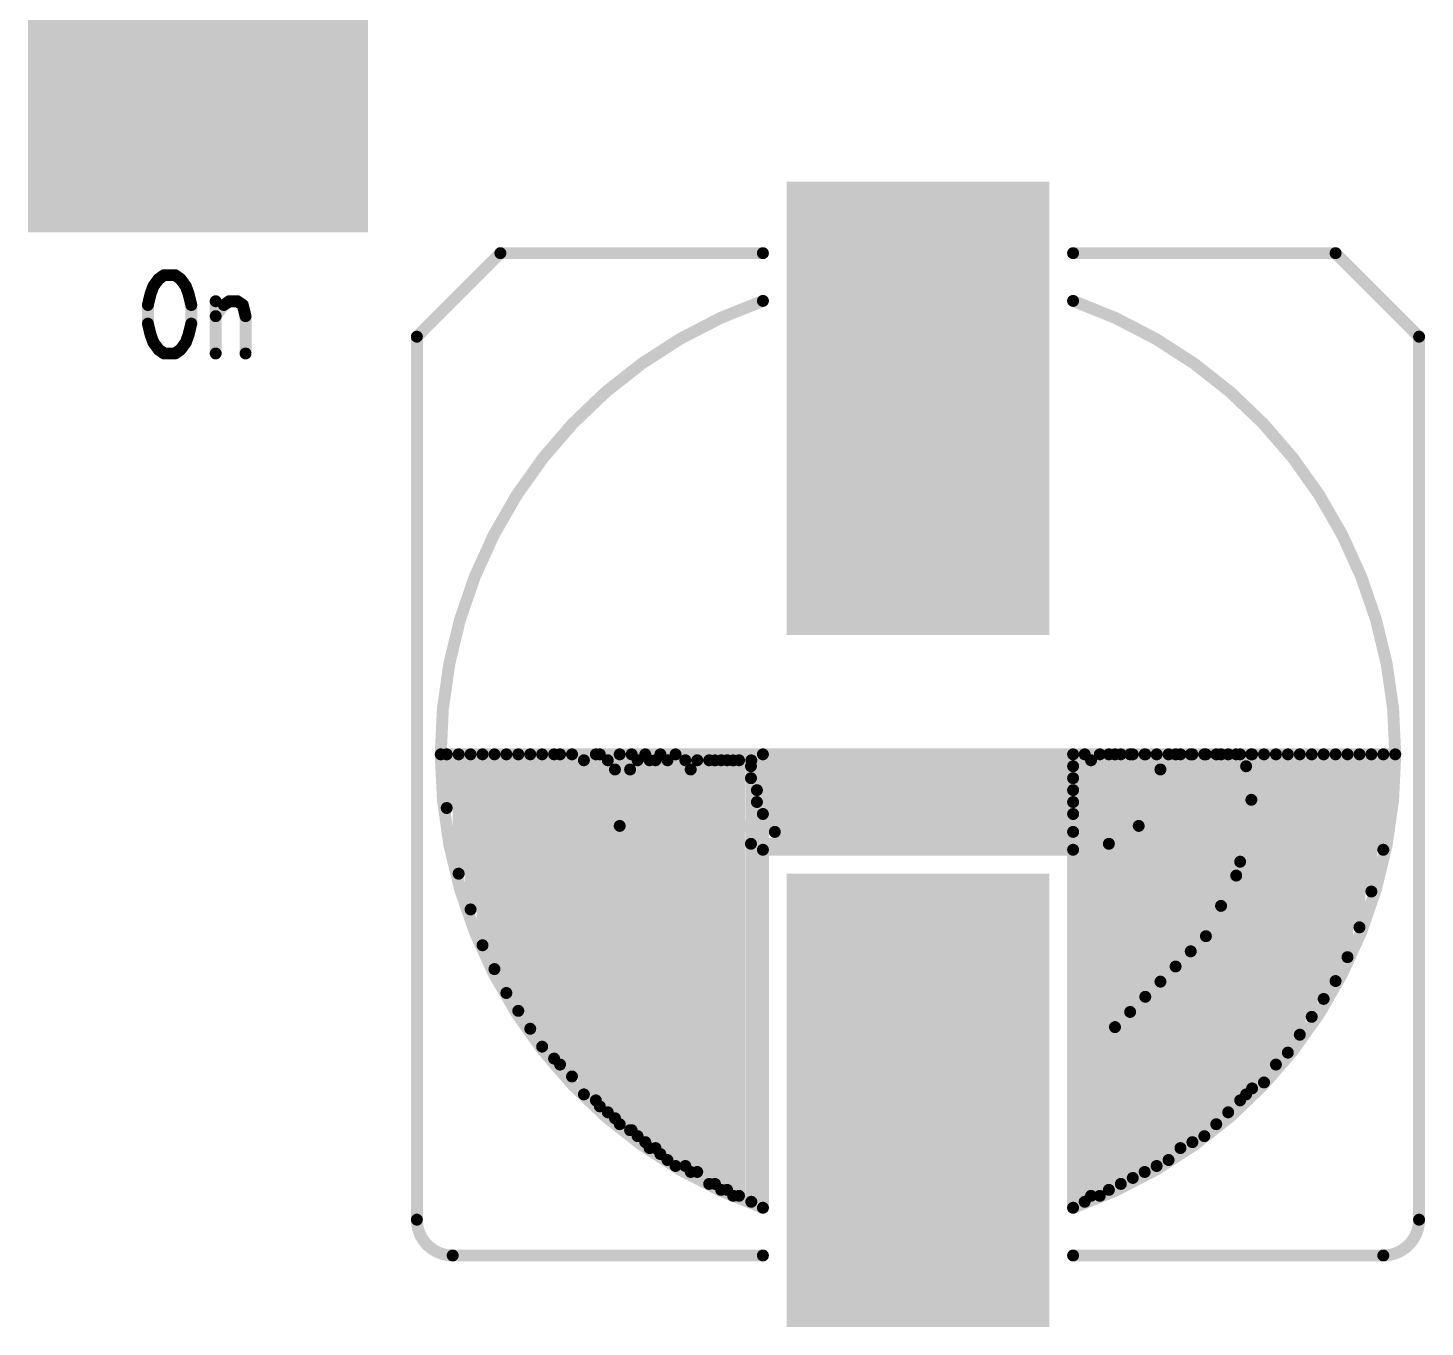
# Model space of a CAD drawing. Extents: x 97 to 206, y 100 to 175.
# Drawn here: x 109.54 to 121.25, y 118.7 to 129.59 of the extents above; entities that cross this region are included whole.
import ezdxf

# ---------------------------------------------------------------- set-up
doc = ezdxf.new("R2010")
doc.units = 0
doc.layers.get('0').update_dxf_attribs({"linetype": 'CONTINUOUS'})
doc.layers.add('MASK-TOP_PHO', color=10, linetype='CONTINUOUS')
doc.layers.add('SILK-TOP_PHO', color=9, linetype='CONTINUOUS')

# ---------------------------------------------------------------- blocks, each defined once
blk = doc.blocks.new('ROUND_1')
at = {"const_width": 0.050038}
blk.add_lwpolyline([(-0.025018, 0, 1), (0.025018, 0, 1)], format="xyb", close=True, dxfattribs=at)
blk = doc.blocks.new('SQUARE_200')
blk.add_solid([(1.42494, 1.42494), (1.42494, -1.42494), (-1.42494, 1.42494), (-1.42494, -1.42494)])
blk = doc.blocks.new('SQUARE_227')
blk.add_solid([(1.099946, 1.099946), (1.099946, -1.099946), (-1.099946, 1.099946), (-1.099946, -1.099946)])

msp = doc.modelspace()

# ---------------------------------------------------------------- linework, layer by layer
at = {"layer": 'MASK-TOP_PHO', "const_width": 2.199892}
for points in [[(117.00002, 125.599952), (117.00002, 127.199898)], [(117.00002, 119.800116), (117.00002, 121.400062)]]:
    msp.add_lwpolyline(points, dxfattribs=at)
at = {"layer": 'SILK-TOP_PHO', "const_width": 0.100076}
for points in [[(113.4999, 127.700024), (112.799876, 127)], [(115.700048, 127.700024), (113.4999, 127.700024)], [(120.499886, 127.700024), (118.299992, 127.700024)], [(121.19991, 127), (120.499886, 127.700024)], [(110.636304, 127.484378), (110.590838, 127.421894)], [(110.68177, 127.51562), (110.636304, 127.484378)], [(110.772702, 127.51562), (110.68177, 127.51562)], [(110.818168, 127.484378), (110.772702, 127.51562)], [(110.863634, 127.421894), (110.818168, 127.484378)], [(110.568232, 127.35941), (110.545372, 127.265684)], [(110.590838, 127.421894), (110.568232, 127.35941)], [(110.88624, 127.35941), (110.863634, 127.421894)], [(110.9091, 127.265684), (110.88624, 127.35941)], [(110.545372, 127.265684), (110.545372, 127.109474)], [(110.9091, 127.109474), (110.9091, 127.265684)], [(111.11357, 127.296926), (111.11357, 126.859284)], [(111.11357, 127.171958), (111.181896, 127.265684)], [(111.181896, 127.265684), (111.227362, 127.296926)], [(111.227362, 127.296926), (111.295434, 127.296926)], [(111.295434, 127.296926), (111.3409, 127.265684)], [(111.3409, 127.265684), (111.36376, 127.171958)], [(111.36376, 127.171958), (111.36376, 126.859284)], [(110.545372, 127.109474), (110.568232, 127.015748)], [(110.568232, 127.015748), (110.590838, 126.95301)], [(110.863634, 126.95301), (110.88624, 127.015748)], [(110.88624, 127.015748), (110.9091, 127.109474)], [(110.590838, 126.95301), (110.636304, 126.890526)], [(110.636304, 126.890526), (110.68177, 126.859284)], [(110.772702, 126.859284), (110.818168, 126.890526)], [(110.818168, 126.890526), (110.863634, 126.95301)], [(112.799876, 127), (112.799876, 119.599964)], [(121.19991, 119.599964), (121.19991, 127)], [(110.68177, 126.859284), (110.772702, 126.859284)], [(113.000028, 123.49988), (121.000012, 123.49988)], [(113.050066, 123.49988), (113.050066, 123.050046)], [(113.149888, 123.49988), (113.149888, 122.499882)], [(113.249964, 123.49988), (113.249964, 122.199908)], [(113.35004, 123.49988), (113.35004, 121.899934)], [(113.450116, 123.49988), (113.450116, 121.700036)], [(113.549938, 123.49988), (113.549938, 121.499884)], [(113.650014, 123.49988), (113.650014, 121.350024)], [(113.75009, 123.49988), (113.75009, 121.19991)], [(113.849912, 123.49988), (113.849912, 121.05005)], [(113.949988, 123.49988), (113.949988, 120.949974)], [(114.000026, 123.49988), (114.000026, 120.899936)], [(114.100102, 123.49988), (114.100102, 120.800114)], [(114.3, 123.49988), (114.3, 120.599962)], [(114.33302, 123.49988), (114.33302, 120.549924)], [(114.499898, 123.49988), (114.499898, 120.400064)], [(114.599974, 123.49988), (114.599974, 120.350026)], [(114.71402, 123.49988), (114.71402, 120.24995)], [(114.84102, 123.49988), (114.84102, 120.149874)], [(114.96802, 123.49988), (114.96802, 120.050052)], [(115.700048, 119.70004), (115.700048, 123.49988)], [(118.299992, 119.70004), (118.299992, 123.49988)], [(118.39702, 123.49988), (118.39702, 119.750078)], [(118.52402, 123.49988), (118.52402, 119.800116)], [(118.599966, 119.8499), (118.599966, 123.49988)], [(118.65102, 123.49988), (118.65102, 121.21388)], [(118.700042, 123.49988), (118.700042, 119.899938)], [(118.77802, 123.49988), (118.77802, 121.34088)], [(118.800118, 123.49988), (118.800118, 119.949976)], [(118.89994, 120.000014), (118.89994, 123.49988)], [(118.90502, 123.49988), (118.90502, 121.46788)], [(119.000016, 123.49988), (119.000016, 120.050052)], [(119.100092, 120.10009), (119.100092, 123.49988)], [(119.15902, 123.49988), (119.15902, 121.72188)], [(119.199914, 123.49988), (119.199914, 120.199912)], [(119.28602, 123.49988), (119.28602, 121.84888)], [(119.29999, 120.24995), (119.29999, 123.49988)], [(119.400066, 123.49988), (119.400066, 120.299988)], [(119.41302, 123.49988), (119.41302, 121.97588)], [(119.499888, 120.400064), (119.499888, 123.49988)], [(119.54002, 123.49988), (119.54002, 122.22988)], [(119.599964, 123.49988), (119.599964, 120.499886)], [(119.66702, 123.49988), (119.66702, 122.48388)], [(119.70004, 123.49988), (119.70004, 122.599958)], [(119.70004, 120.599962), (119.70004, 123.49988)], [(119.79402, 123.49988), (119.79402, 123.11888)], [(119.800116, 123.49988), (119.800116, 120.700038)], [(119.899938, 123.49988), (119.899938, 120.750076)], [(120.000014, 123.49988), (120.000014, 120.899936)], [(120.10009, 123.49988), (120.10009, 121.000012)], [(120.199912, 123.49988), (120.199912, 121.150126)], [(120.299988, 123.49988), (120.299988, 121.299986)], [(120.400064, 123.49988), (120.400064, 121.4501)], [(120.499886, 123.49988), (120.499886, 121.59996)], [(120.599962, 123.49988), (120.599962, 121.800112)], [(120.700038, 123.49988), (120.700038, 122.050048)], [(120.800114, 123.49988), (120.800114, 122.350022)], [(120.899936, 123.49988), (120.899936, 122.700034)], [(114.199924, 120.65), (114.199924, 123.450096)], [(114.400076, 120.499886), (114.400076, 123.450096)], [(114.46002, 123.37288), (114.46002, 120.450102)], [(114.58702, 123.37288), (114.58702, 120.350026)], [(114.650012, 120.299988), (114.650012, 123.450096)], [(114.750088, 123.450096), (114.750088, 120.199912)], [(114.800126, 120.199912), (114.800126, 123.450096)], [(114.899948, 120.10009), (114.899948, 123.450096)], [(115.050062, 123.450096), (115.050062, 120.050052)], [(115.09502, 123.37288), (115.09502, 120.000014)], [(115.149884, 120.000014), (115.149884, 123.450096)], [(115.24996, 123.450096), (115.24996, 119.899938)], [(115.29822, 123.44908), (115.29822, 119.899938)], [(115.350036, 123.450096), (115.350036, 119.8499)], [(115.400074, 119.8499), (115.400074, 123.450096)], [(115.45062, 123.44908), (115.45062, 119.800116)], [(115.499896, 119.800116), (115.499896, 123.450096)], [(115.599972, 123.400058), (118.299992, 123.400058)], [(115.60302, 123.44908), (115.60302, 119.750078)], [(118.450106, 123.450096), (118.450106, 119.800116)], [(119.03202, 123.37288), (119.03202, 121.59488)], [(119.750078, 120.65), (119.750078, 123.400058)], [(115.599972, 123.299982), (118.299992, 123.299982)], [(115.65001, 123.199906), (118.299992, 123.199906)], [(115.65001, 123.100084), (118.299992, 123.100084)], [(115.700048, 123.000008), (118.299992, 123.000008)], [(114.499898, 122.899932), (118.849902, 122.899932)], [(115.800124, 122.849894), (118.299992, 122.849894)], [(115.599972, 122.750072), (118.599966, 122.750072)], [(115.700048, 122.700034), (118.299992, 122.700034)], [(113.100104, 119.29999), (115.700048, 119.29999)], [(118.299992, 119.29999), (120.899936, 119.29999)]]:
    msp.add_lwpolyline(points, dxfattribs=at)
for points in [[(115.700302, 127.299974, 0.7106617), (115.700302, 119.699786)], [(118.299738, 119.699786, 0.7106617), (118.299738, 127.299974)], [(112.799876, 119.599964, 0.4142155), (113.100104, 119.29999)], [(120.899936, 119.29999, 0.4142136), (121.19991, 119.599964)]]:
    msp.add_lwpolyline(points, format="xyb", dxfattribs=at)

# ---------------------------------------------------------------- block references
at = {"layer": 'MASK-TOP_PHO'}
for name, p in [('SQUARE_200', (110.96498, 129.29997)), ('SQUARE_227', (117.00002, 127.199898)), ('SQUARE_227', (117.00002, 125.599952)), ('SQUARE_227', (117.00002, 121.400062)), ('SQUARE_227', (117.00002, 119.800116))]:
    msp.add_blockref(name, p, dxfattribs=at)
at = {"layer": 'SILK-TOP_PHO'}
for p in [(113.4999, 127.700024), (115.700048, 127.700024), (118.299992, 127.700024), (120.499886, 127.700024), (110.636304, 127.484378), (110.68177, 127.51562), (110.68177, 127.51562), (110.772702, 127.51562), (110.818168, 127.484378), (110.568232, 127.35941), (110.590838, 127.421894), (110.863634, 127.421894), (110.88624, 127.35941), (110.545372, 127.265684), (110.9091, 127.265684), (111.11357, 127.296926), (111.181896, 127.265684), (111.227362, 127.296926), (111.295434, 127.296926), (111.3409, 127.265684), (115.700302, 127.299974), (118.299738, 127.299974), (111.11357, 127.171958), (111.36376, 127.171958), (110.545372, 127.109474), (110.568232, 127.015748), (110.88624, 127.015748), (110.9091, 127.109474), (110.590838, 126.95301), (110.636304, 126.890526), (110.818168, 126.890526), (110.863634, 126.95301), (112.799876, 127), (121.19991, 127), (110.68177, 126.859284), (110.772702, 126.859284), (111.11357, 126.859284), (111.36376, 126.859284), (113.000028, 123.49988), (113.050066, 123.49988), (113.149888, 123.49988), (113.249964, 123.49988), (113.35004, 123.49988), (113.450116, 123.49988), (113.549938, 123.49988), (113.650014, 123.49988), (113.75009, 123.49988), (113.849912, 123.49988), (113.949988, 123.49988), (114.000026, 123.49988), (114.100102, 123.49988), (114.3, 123.49988), (114.33302, 123.49988), (114.499898, 123.49988), (114.599974, 123.49988), (114.71402, 123.49988), (114.84102, 123.49988), (114.96802, 123.49988), (115.700048, 123.49988), (118.299992, 123.49988), (118.39702, 123.49988), (118.52402, 123.49988), (118.599966, 123.49988), (118.65102, 123.49988), (118.700042, 123.49988), (118.77802, 123.49988), (118.800118, 123.49988), (118.89994, 123.49988), (118.90502, 123.49988), (119.000016, 123.49988), (119.100092, 123.49988), (119.15902, 123.49988), (119.199914, 123.49988), (119.28602, 123.49988), (119.29999, 123.49988), (119.400066, 123.49988), (119.41302, 123.49988), (119.499888, 123.49988), (119.54002, 123.49988), (119.599964, 123.49988), (119.66702, 123.49988), (119.70004, 123.49988), (119.70004, 123.49988), (119.79402, 123.49988), (119.800116, 123.49988), (119.899938, 123.49988), (120.000014, 123.49988), (120.10009, 123.49988), (120.199912, 123.49988), (120.299988, 123.49988), (120.400064, 123.49988), (120.499886, 123.49988), (120.599962, 123.49988), (120.700038, 123.49988), (120.800114, 123.49988), (120.899936, 123.49988), (121.000012, 123.49988), (114.199924, 123.450096), (114.400076, 123.450096), (114.46002, 123.37288), (114.58702, 123.37288), (114.650012, 123.450096), (114.750088, 123.450096), (114.800126, 123.450096), (114.899948, 123.450096), (115.050062, 123.450096), (115.09502, 123.37288), (115.149884, 123.450096), (115.24996, 123.450096), (115.29822, 123.44908), (115.350036, 123.450096), (115.400074, 123.450096), (115.45062, 123.44908), (115.499896, 123.450096), (115.599972, 123.400058), (115.60302, 123.44908), (118.299992, 123.400058), (118.450106, 123.450096), (119.03202, 123.37288), (119.750078, 123.400058), (115.599972, 123.299982), (118.299992, 123.299982), (115.65001, 123.199906), (118.299992, 123.199906), (113.050066, 123.050046), (115.65001, 123.100084), (118.299992, 123.100084), (119.79402, 123.11888), (115.700048, 123.000008), (118.299992, 123.000008), (114.499898, 122.899932), (115.800124, 122.849894), (118.299992, 122.849894), (118.849902, 122.899932), (115.599972, 122.750072), (115.700048, 122.700034), (118.299992, 122.700034), (118.599966, 122.750072), (120.899936, 122.700034), (119.70004, 122.599958), (113.149888, 122.499882), (119.66702, 122.48388), (120.800114, 122.350022), (119.54002, 122.22988), (113.249964, 122.199908), (119.41302, 121.97588), (120.700038, 122.050048), (113.35004, 121.899934), (119.28602, 121.84888), (120.599962, 121.800112), (113.450116, 121.700036), (119.15902, 121.72188), (113.549938, 121.499884), (119.03202, 121.59488), (120.499886, 121.59996), (118.90502, 121.46788), (120.400064, 121.4501), (113.650014, 121.350024), (118.77802, 121.34088), (120.299988, 121.299986), (113.75009, 121.19991), (118.65102, 121.21388), (120.199912, 121.150126), (113.849912, 121.05005), (113.949988, 120.949974), (120.10009, 121.000012), (114.000026, 120.899936), (114.100102, 120.800114), (120.000014, 120.899936), (119.800116, 120.700038), (119.899938, 120.750076), (114.199924, 120.65), (114.3, 120.599962), (119.70004, 120.599962), (119.750078, 120.65), (114.33302, 120.549924), (114.400076, 120.499886), (114.46002, 120.450102), (119.599964, 120.499886), (114.499898, 120.400064), (114.58702, 120.350026), (114.599974, 120.350026), (119.499888, 120.400064), (114.650012, 120.299988), (114.71402, 120.24995), (119.29999, 120.24995), (119.400066, 120.299988), (114.750088, 120.199912), (114.800126, 120.199912), (114.84102, 120.149874), (114.899948, 120.10009), (119.100092, 120.10009), (119.199914, 120.199912), (114.96802, 120.050052), (115.050062, 120.050052), (115.09502, 120.000014), (115.149884, 120.000014), (118.89994, 120.000014), (119.000016, 120.050052), (115.24996, 119.899938), (115.29822, 119.899938), (118.700042, 119.899938), (118.800118, 119.949976), (115.350036, 119.8499), (115.400074, 119.8499), (115.45062, 119.800116), (115.499896, 119.800116), (115.60302, 119.750078), (118.39702, 119.750078), (118.450106, 119.800116), (118.52402, 119.800116), (118.599966, 119.8499), (115.700048, 119.70004), (115.700302, 119.699786), (118.299738, 119.699786), (118.299992, 119.70004), (112.799876, 119.599964), (112.799876, 119.599964), (121.19991, 119.599964), (121.19991, 119.599964), (113.100104, 119.29999), (113.100104, 119.29999), (115.700048, 119.29999), (118.299992, 119.29999), (120.899936, 119.29999), (120.899936, 119.29999)]:
    msp.add_blockref('ROUND_1', p, dxfattribs=at)

doc.saveas('drawing.dxf')
